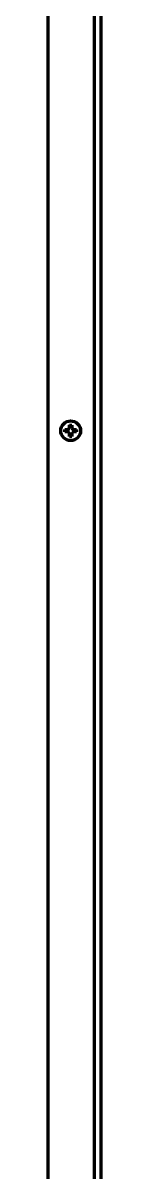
# Model space of a CAD drawing. Header units: inches. Extents: x -3055 to 7244, y 299 to 5591.
# Drawn here: x 7185.9 to 7207.6, y 2893.8 to 3357.7 of the extents above; entities that cross this region are included whole.
import ezdxf

# ---------------------------------------------------------------- set-up
doc = ezdxf.new("R2010")
doc.units = ezdxf.units.IN

msp = doc.modelspace()

# ---------------------------------------------------------------- linework, layer by layer
at = {"linetype": 'Continuous', "lineweight": 70}
for p, q in [((7207.57, 2146.62), (7207.57, 3798.15)), ((7204.77, 2487.22), (7204.77, 3788.2)), ((7185.87, 3783.27), (7185.87, 2485.22)), ((7192.87, 3193.12), (7192.87, 3193.62)), ((7192.87, 3192.62), (7192.87, 3193.12)), ((7197.47, 3193.62), (7197.47, 3193.12)), ((7197.47, 3193.12), (7197.47, 3192.62))]:
    msp.add_line(p, q, dxfattribs=at)
msp.add_circle((7195.17, 3193.12), 4, dxfattribs=at)
for points in [[(7192.87, 3193.62), (7193.08, 3193.62), (7193.29, 3193.62), (7193.61, 3193.62), (7193.72, 3193.62), (7193.94, 3193.62), (7194.06, 3193.62), (7194.17, 3193.62)], [(7194.67, 3190.82), (7194.67, 3191.03), (7194.67, 3191.24), (7194.67, 3191.56), (7194.67, 3191.67), (7194.67, 3191.89), (7194.67, 3192.01), (7194.67, 3192.12)], [(7195.67, 3195.42), (7195.67, 3195.22), (7195.67, 3195.01), (7195.67, 3194.69), (7195.67, 3194.58), (7195.67, 3194.35), (7195.67, 3194.24), (7195.67, 3194.12)], [(7197.47, 3192.62), (7197.27, 3192.62), (7197.06, 3192.62), (7196.74, 3192.62), (7196.63, 3192.62), (7196.4, 3192.62), (7196.29, 3192.62), (7196.17, 3192.62)]]:
    msp.add_open_spline(points, degree=3, knots=[0, 0, 0, 0, 0.5, 0.5, 0.75, 0.75, 1, 1, 1, 1], dxfattribs=at)
for points in [[(7194.17, 3192.62), (7194.12, 3192.62), (7194.01, 3192.62), (7193.85, 3192.62), (7193.69, 3192.62), (7193.53, 3192.62), (7193.38, 3192.62), (7193.23, 3192.62), (7193.06, 3192.62), (7192.94, 3192.62), (7192.87, 3192.62)], [(7194.17, 3193.62), (7194.2, 3193.65), (7194.24, 3193.69), (7194.32, 3193.77), (7194.39, 3193.84), (7194.46, 3193.91), (7194.53, 3193.98), (7194.6, 3194.05), (7194.65, 3194.1), (7194.67, 3194.12)], [(7194.67, 3192.12), (7194.65, 3192.15), (7194.6, 3192.2), (7194.52, 3192.27), (7194.45, 3192.35), (7194.38, 3192.42), (7194.31, 3192.49), (7194.24, 3192.55), (7194.2, 3192.6), (7194.17, 3192.62)], [(7194.67, 3194.12), (7194.67, 3194.18), (7194.67, 3194.29), (7194.67, 3194.45), (7194.67, 3194.61), (7194.67, 3194.76), (7194.67, 3194.91), (7194.67, 3195.07), (7194.67, 3195.24), (7194.67, 3195.36), (7194.67, 3195.42)], [(7194.67, 3195.42), (7194.84, 3195.42), (7195.17, 3195.42), (7195.51, 3195.42), (7195.67, 3195.42)], [(7195.67, 3194.12), (7195.7, 3194.1), (7195.75, 3194.05), (7195.82, 3193.97), (7195.9, 3193.9), (7195.97, 3193.83), (7196.04, 3193.76), (7196.1, 3193.69), (7196.15, 3193.65), (7196.17, 3193.62)], [(7196.17, 3192.62), (7196.15, 3192.6), (7196.1, 3192.55), (7196.03, 3192.48), (7195.96, 3192.41), (7195.89, 3192.34), (7195.82, 3192.27), (7195.74, 3192.19), (7195.7, 3192.15), (7195.67, 3192.12)], [(7195.67, 3192.12), (7195.67, 3192.07), (7195.67, 3191.96), (7195.67, 3191.8), (7195.67, 3191.64), (7195.67, 3191.49), (7195.67, 3191.33), (7195.67, 3191.18), (7195.67, 3191.01), (7195.67, 3190.89), (7195.67, 3190.82)], [(7196.17, 3193.62), (7196.23, 3193.62), (7196.34, 3193.62), (7196.5, 3193.62), (7196.66, 3193.62), (7196.81, 3193.62), (7196.96, 3193.62), (7197.12, 3193.62), (7197.29, 3193.62), (7197.41, 3193.62), (7197.47, 3193.62)], [(7195.67, 3190.82), (7195.51, 3190.82), (7195.17, 3190.82), (7194.84, 3190.82), (7194.67, 3190.82)]]:
    msp.add_open_spline(points, degree=3, dxfattribs=at)

doc.saveas('drawing.dxf')
